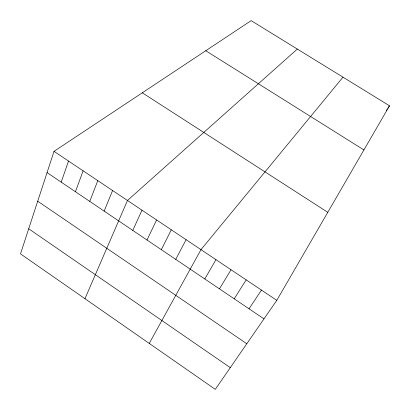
<?xml version="1.0" encoding="UTF-8"?>
<svg xmlns="http://www.w3.org/2000/svg" width="410" height="410" viewBox="0 0 410 410"><rect width="100%" height="100%" fill="white"/><g stroke="black" fill="none" stroke-linecap="round" stroke-linejoin="round"><path stroke-width="0.61" d="M54.012 151.346L20.5 253.872L215.296 389.356L276.786 300.345L389.5 105.79L251.14 20.643L54.012 151.346L276.786 300.345M61.208 182.142L68.521 161.053M75.435 191.736L83.122 170.816M89.749 201.387L97.811 180.641M104.15 211.099L112.591 190.527M84.962 298.705L127.464 200.475L297.322 49.067M132.784 230.41L141.988 210.186M147.016 240.004L156.599 219.96M161.335 249.659L171.303 229.795M175.736 259.371L186.094 239.686M149.245 343.416L200.977 249.644L342.986 77.167M204.795 278.969L215.952 259.658M219.458 288.855L231.02 269.734M234.207 298.803L246.179 279.876M249.049 308.812L261.436 290.08M386.369 110.48L387.066 109.439M387.757 108.394L389.5 105.79M205.753 50.737L363.916 149.952M142.296 92.809L327.78 212.324M47.063 172.605L263.978 318.877M37.715 201.202L246.799 343.749M28.7 228.775L230.287 367.657"/></g></svg>
